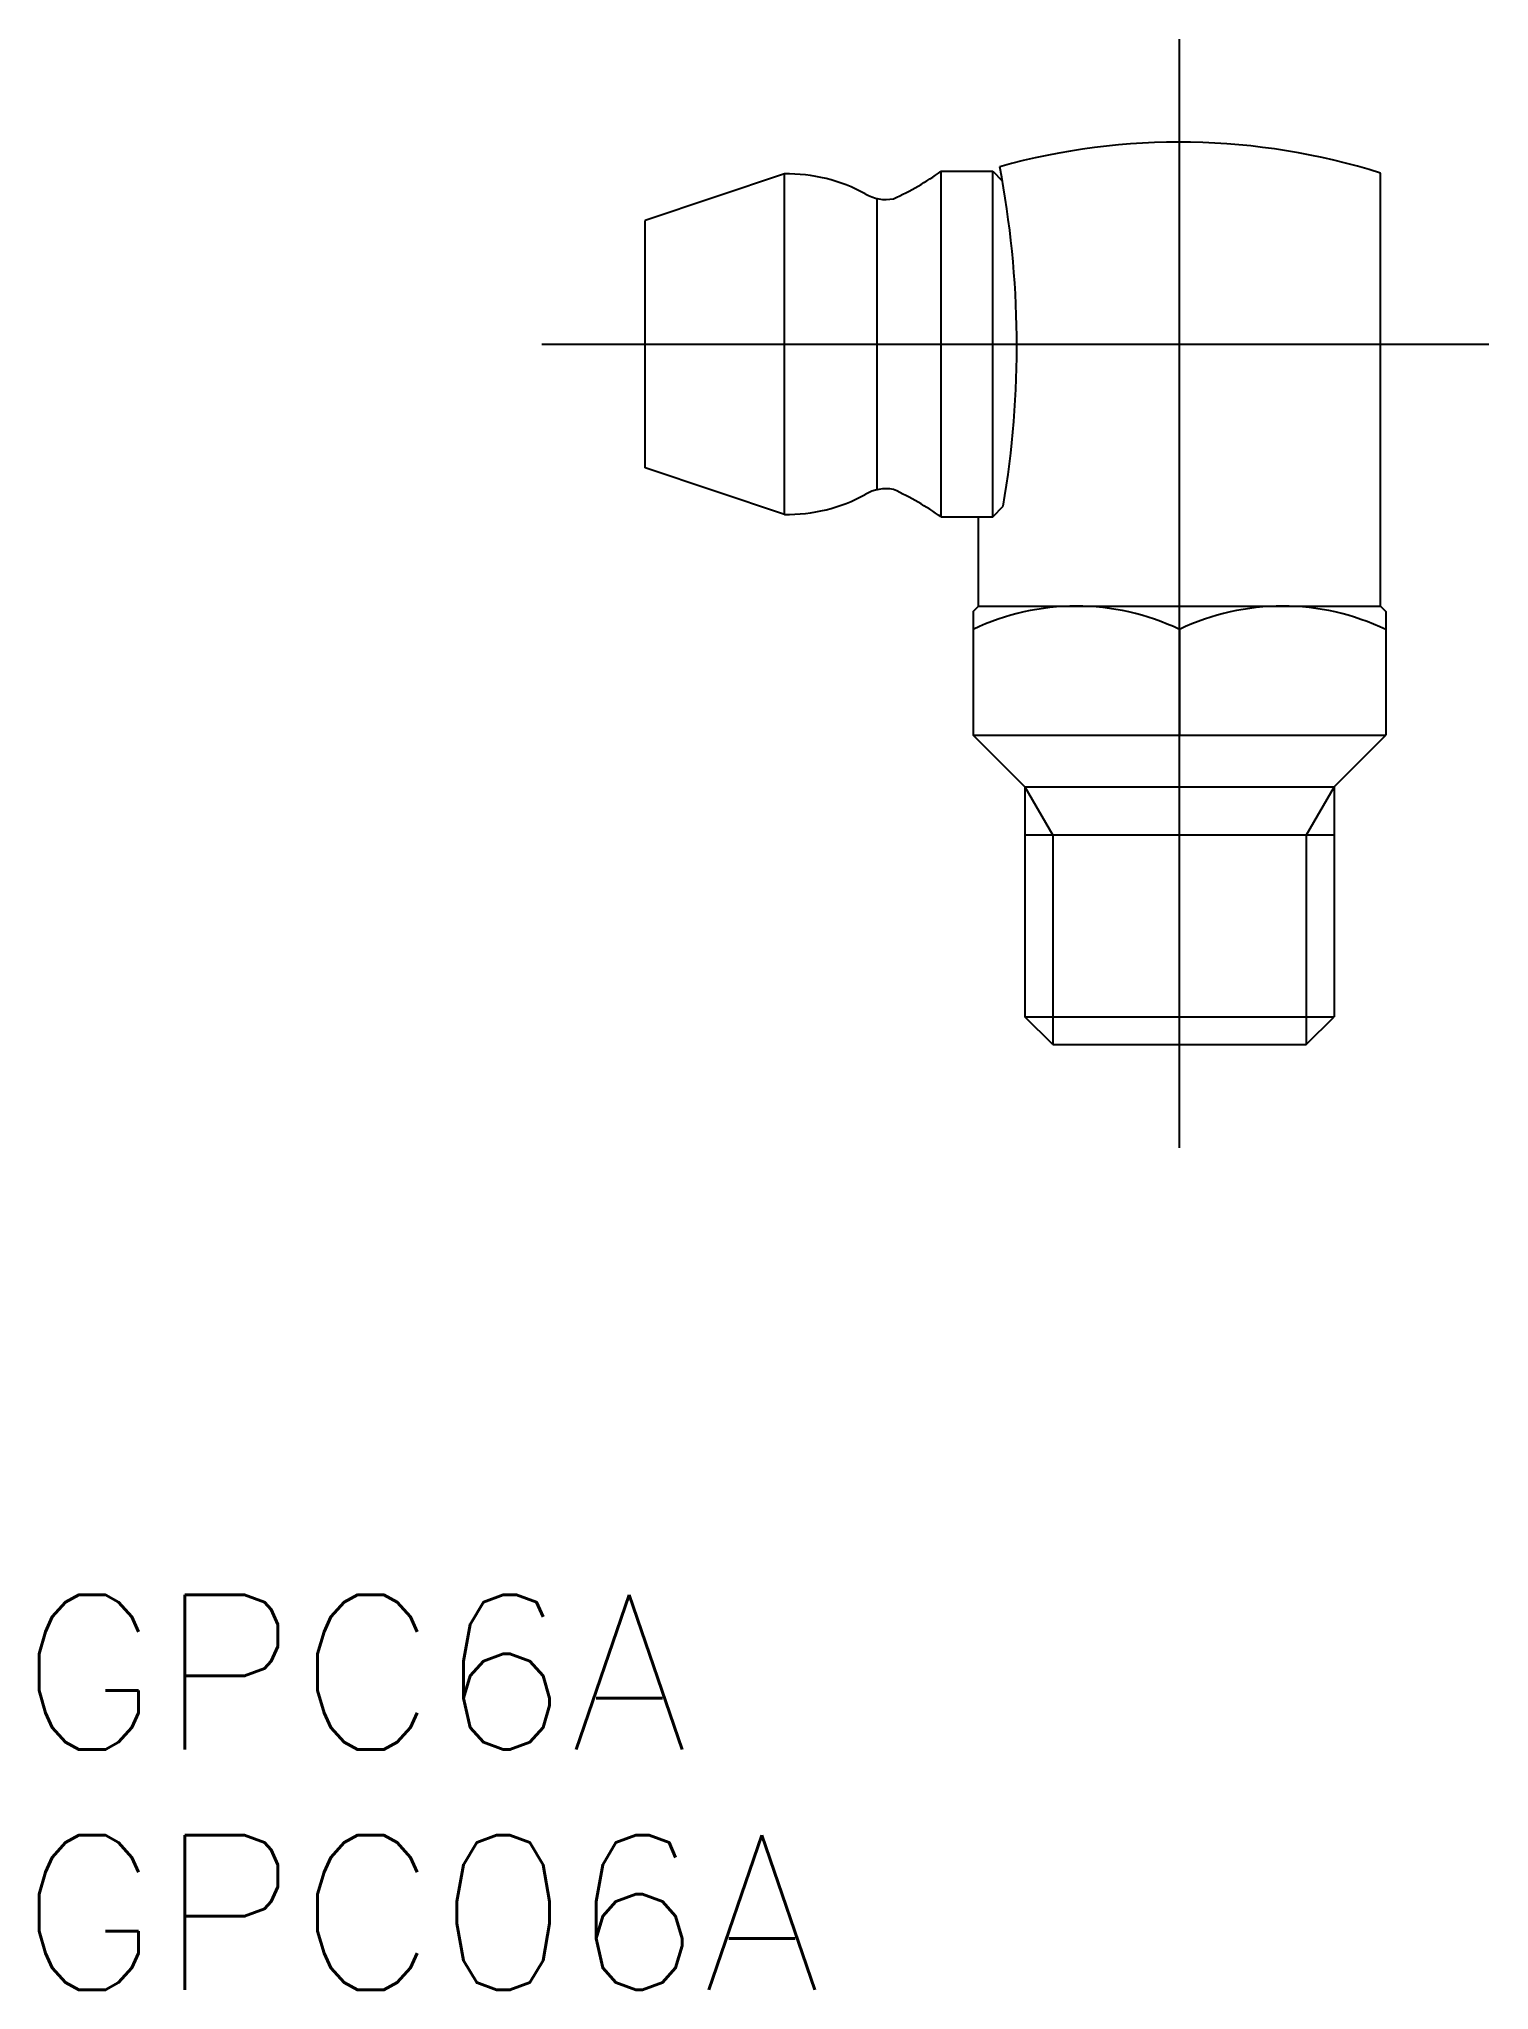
# Model space of a CAD drawing. Extents: x -22.1 to 6, y -18.3 to 19.5.
import ezdxf

# ---------------------------------------------------------------- set-up
doc = ezdxf.new("R2010")
doc.units = 0
doc.linetypes.add('CENTER', pattern=[50.8, 31.75, -6.35, 6.35, -6.35])
doc.layers.get('0').update_dxf_attribs({"linetype": 'CONTINUOUS'})
doc.layers.add('CENTER', color=1, linetype='CENTER')
doc.styles.get("Standard").update_dxf_attribs({"font": 'txt.shx', "height": 3, "bigfont": 'bigfont.shx'})

# ---------------------------------------------------------------- blocks, each defined once
blk = doc.blocks.new('*U2')
at = {"color": 7, "linetype": 'CONTINUOUS'}
blk.add_text('GPC6A', height=3, dxfattribs=at).set_placement((-22.497, -13.67))
blk = doc.blocks.new('*U3')
at = {"color": 7, "linetype": 'CONTINUOUS'}
blk.add_text('GPC06A', height=3, dxfattribs=at).set_placement((-22.497, -18.331))

msp = doc.modelspace()

# ---------------------------------------------------------------- linework, layer by layer
at = {"color": 7, "linetype": 'CONTINUOUS'}
for p, q in [((-7.661, 16.883), (-10.361, 15.983)), ((-7.661, 13.583), (-7.661, 16.883)), ((-7.661, 10.283), (-7.661, 16.883)), ((-4.618, 16.935), (-3.618, 16.935)), ((-4.618, 10.232), (-4.618, 16.935)), ((-3.618, 16.935), (-3.436, 16.753)), ((-3.618, 10.232), (-3.618, 16.935)), ((3.9, 8.5), (3.9, 16.9)), ((-5.861, 10.759), (-5.861, 16.407)), ((-10.361, 11.183), (-10.361, 15.983)), ((-10.361, 12.588), (-10.361, 12.588)), ((-7.661, 10.283), (-10.361, 11.183)), ((-4.618, 10.232), (-3.618, 10.232)), ((-3.9, 8.5), (-3.9, 10.232)), ((-3.618, 10.232), (-3.417, 10.441)), ((-4, 8.4), (-3.9, 8.5)), ((-4, 8.4), (-4, 6)), ((-3.9, 8.5), (3.9, 8.5)), ((3.9, 8.5), (4, 8.4)), ((4, 8.4), (4, 6)), ((0, 8.05), (0, 6)), ((-4, 6), (4, 6)), ((-3, 5), (-4, 6)), ((3, 5), (4, 6)), ((-3, 5), (3, 5)), ((-3, 5), (-3, 0.541)), ((3, 5), (3, 0.541)), ((3, 4.062), (-3, 4.062)), ((-3, 0.541), (3, 0.541)), ((-2.459, 0), (-3, 0.541)), ((2.458, 0), (3, 0.541)), ((-2.459, 0), (2.458, 0))]:
    msp.add_line(p, q, dxfattribs=at)
at = {"color": 3, "linetype": 'CONTINUOUS'}
for p, q in [((-3, 5), (-2.459, 4.062)), ((3, 5), (2.458, 4.062)), ((-2.459, 4.062), (-2.459, 0)), ((2.458, 4.062), (2.458, 0))]:
    msp.add_line(p, q, dxfattribs=at)
at = {"color": 7, "linetype": 'CONTINUOUS'}
for centre, radius, start, end in [((0, 4.525), 12.975, 72.5077, 105.5845), ((-7.597, 13.757), 3.127, 61.2462, 91.1718), ((-8.061, 21.849), 6, 294.8074, 305.022), ((-21.581, 13.543), 18.427, 350.3089, 10.887), ((-5.689, 17.189), 0.801, 239.658, 280.4212), ((-7.597, 13.409), 3.127, 268.8282, 298.7538), ((-5.689, 9.977), 0.801, 79.5788, 120.342), ((-8.061, 5.318), 6, 54.978, 65.1926), ((-2.003, 3.858), 4.646, 64.4586, 115.4562), ((1.997, 3.886), 4.618, 64.2915, 115.6198)]:
    msp.add_arc(centre, radius, start, end, dxfattribs=at)
at = {"layer": 'CENTER', "color": 1, "linetype": 'CENTER'}
for p, q in [((0, -2), (0, 19.5)), ((-12.361, 13.583), (6, 13.583))]:
    msp.add_line(p, q, dxfattribs=at)

# ---------------------------------------------------------------- block references
at = {"color": 7, "linetype": 'CONTINUOUS'}
for name in ['*U2', '*U3']:
    msp.add_blockref(name, (0, 0), dxfattribs=at)

doc.saveas('drawing.dxf')
